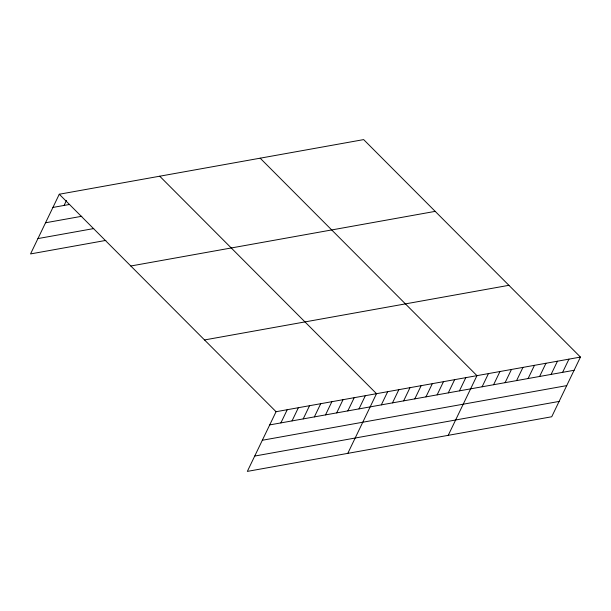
<?xml version="1.0" encoding="UTF-8"?>
<svg xmlns="http://www.w3.org/2000/svg" width="611" height="611" viewBox="0 0 611 611"><rect width="100%" height="100%" fill="white"/><g stroke="black" fill="none" stroke-linecap="round" stroke-linejoin="round"><path stroke-width="0.92" d="M580.45 357.076L276.065 411.715L247.34 471.394L551.725 416.763L580.45 357.076L363.66 139.606L59.275 194.237L30.55 253.924L105.886 240.398M64.079 205.433L66.462 200.484M280.877 422.911L287.231 409.706M292.035 420.91L298.389 407.705M303.193 418.909L309.548 405.704M314.36 416.901L320.714 403.695M325.518 414.9L331.872 401.694M336.676 412.899L343.031 399.693M347.835 410.89L354.197 397.692M359.001 408.889L365.355 395.684M347.789 453.37L376.513 393.683L159.723 176.205M381.317 404.887L387.672 391.682M392.483 402.878L398.838 389.673M403.642 400.877L409.996 387.672M414.8 398.876L421.155 385.671M425.966 396.875L432.321 383.67M437.125 394.866L443.479 381.661M448.283 392.865L454.637 379.66M459.441 390.864L465.796 377.659M448.237 435.338L476.962 375.65L260.164 158.18M482.102 386.794L488.456 373.588M493.604 384.731L499.958 371.526M505.098 382.669L511.46 369.464M516.601 380.6L522.955 367.402M528.103 378.537L534.457 365.332M539.597 376.475L545.951 363.27M551.099 374.413L557.453 361.208M562.594 372.351L568.948 359.146M52.92 207.442L69.662 204.433M45.535 222.778L81.813 216.271M37.935 238.58L93.735 228.567M130.815 265.999L435.2 211.368M204.525 339.945L508.91 285.314M269.711 424.912L574.096 370.281M262.333 440.256L566.71 385.625M254.726 456.058L559.111 401.427M59.275 194.237L276.065 411.715"/></g></svg>
